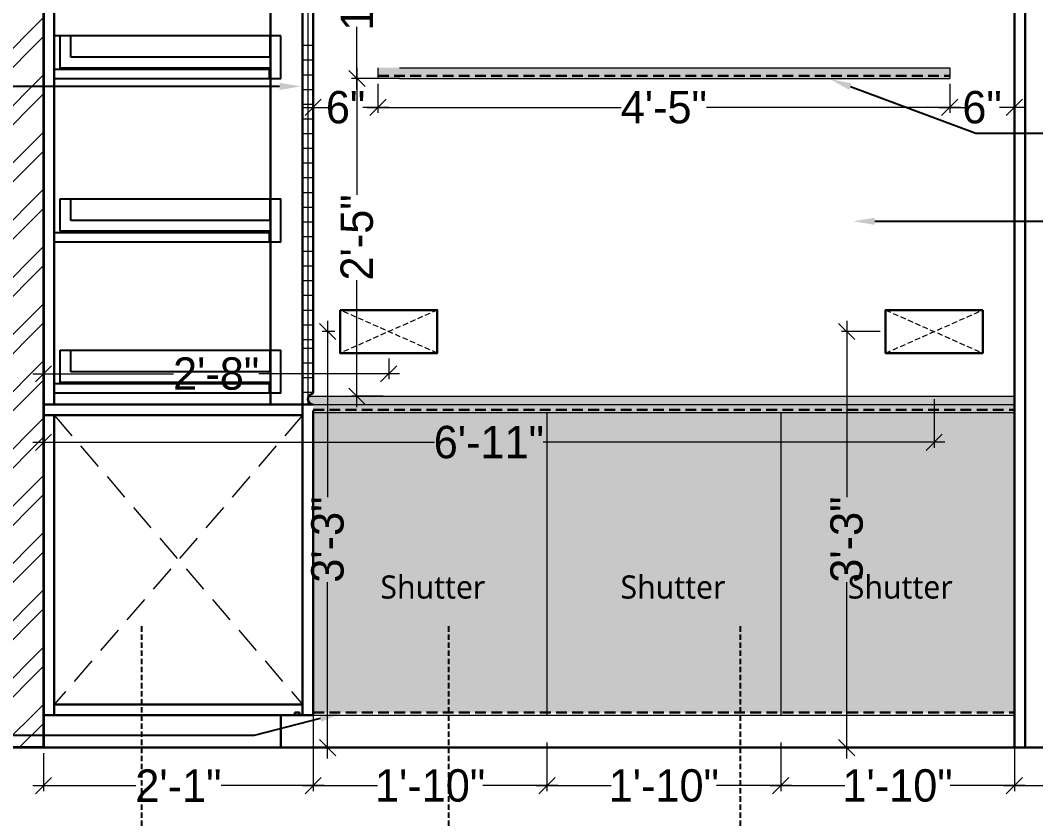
# Model space of a CAD drawing. Header units: millimetres. Extents: x 56222 to 3066687, y -650199 to -121287.
# Drawn here: x 141071.8 to 141165.9, y -185319.9 to -185245.9 of the extents above; entities that cross this region are included whole.
import ezdxf
from ezdxf import colors
from ezdxf.entities.mleader import LeaderData, LeaderLine
from ezdxf.math import Vec2, Vec3

# ---------------------------------------------------------------- set-up
doc = ezdxf.new("R2010")
doc.units = ezdxf.units.MM
doc.header["$MEASUREMENT"] = 0
doc.header["$PDMODE"] = 35
for name, pattern in [('00 . GROUND FLOOR$0$DASHED', [0.75, 0.5, -0.25]), ('DASHED', [0.75, 0.5, -0.25]), ('DASHED2', [0.375, 0.25, -0.125]), ('DASHEDX2', [1.5, 1, -0.5])]:
    doc.linetypes.add(name, pattern=pattern)
doc.layers.get('Defpoints').update_dxf_attribs({"color": 220})
doc.layers.add('AR HATCH-7', color=7, linetype='Continuous')
for name, color, linetype, lineweight in [('el', 7, 'Continuous', 20), ('ELEC-wires', 1, 'DASHED2', 13), ('FURNITURE', 32, 'Continuous', 9), ('furniture dimensions', 1, 'DASHED', 0), ('FURNITURE-1', 252, 'Continuous', 13), ('Labelling', 1, 'Continuous', 25), ('SECTION ( SLAB PLine )', 104, 'Continuous', 30), ('Text', 7, 'Continuous', 15), ('wall', 7, 'Continuous', 30)]:
    doc.layers.add(name, color=color, linetype=linetype, lineweight=lineweight)
doc.layers.add('hatch', color=250, linetype='Continuous', lineweight=9, transparency=0.5)
doc.styles.add('century g', font='GOTHIC.TTF')
doc.styles.get("Standard").update_dxf_attribs({"font": 'arial.ttf', "height": 6})
doc.styles.add('style4', font='ARIALN.TTF')
doc.dimstyles.new('Archana', dxfattribs={"dimtxt": 2, "dimasz": 0.75, "dimexe": 0.5, "dimexo": 0.5, "dimgap": 0, "dimtad": 0, "dimzin": 0, "dimdsep": 46, "dimlunit": 4, "dimtxsty": 'century g', "dimblk": 'OBLIQUE', "dimcen": 0, "dimdle": 1, "dimclrd": 256, "dimclre": 256, "dimclrt": 256, "dimadec": 0, "dimazin": 0, "dimtfac": 1, "dimtofl": 0, "dimtmove": 1, "dimatfit": 3, "dimfxl": 1, "dimfxlon": 1, "dimtolj": 1, "dimtzin": 0, "dimlwd": -1, "dimlwe": -1, "dimarcsym": 0})

# ---------------------------------------------------------------- blocks, each defined once
blk = doc.blocks.new('_Oblique')
at = {"layer": 'wall', "color": 0, "lineweight": -2}
blk.add_line((-0.5, -0.5), (0.5, 0.5), dxfattribs=at)
blk = doc.blocks.new('*D272')
at = {"layer": 'Defpoints', "color": 0, "linetype": 'Continuous', "lineweight": 30, "transparency": 16777216}
for p in [(141098.923, -185310.264), (141073.923, -185313.264), (141098.923, -185316.787)]:
    blk.add_point(p, dxfattribs=at)
at = {"layer": 'furniture dimensions', "color": 5, "linetype": 'Continuous', "transparency": 16777216}
for p, q in [((141098.923, -185312.787), (141098.923, -185317.287)), ((141072.923, -185316.787), (141082.467, -185316.787)), ((141099.923, -185316.787), (141090.378, -185316.787))]:
    blk.add_line(p, q, dxfattribs=at)
at = {"layer": 'furniture dimensions', "color": 5, "linetype": 'ByBlock', "transparency": 16777216}
blk.add_line((141073.923, -185313.764), (141073.923, -185317.287), dxfattribs=at)
at = {"layer": 'furniture dimensions', "color": 5, "linetype": 'Continuous', "transparency": 16777216, "xscale": 1.5, "yscale": 1.5, "zscale": 1.5, "rotation": 180}
blk.add_blockref('_Oblique', (141073.923, -185316.787), dxfattribs=at)
at = {"layer": 'furniture dimensions', "color": 5, "linetype": 'Continuous', "transparency": 16777216, "xscale": 1.5, "yscale": 1.5, "zscale": 1.5}
blk.add_blockref('_Oblique', (141098.923, -185316.787), dxfattribs=at)
at = {"layer": 'furniture dimensions', "linetype": 'Continuous', "lineweight": 0, "transparency": 16777216, "insert": (141086.423, -185316.787), "char_height": 3, "attachment_point": 5, "style": 'century g'}
blk.add_mtext('\\A1;2\'-1"', dxfattribs=at)
blk = doc.blocks.new('*D273')
at = {"layer": 'Defpoints', "color": 0, "linetype": 'Continuous', "lineweight": 30, "transparency": 16777216}
for p in [(141120.589, -185310.264), (141098.923, -185313.264), (141120.589, -185316.787)]:
    blk.add_point(p, dxfattribs=at)
at = {"layer": 'furniture dimensions', "color": 5, "linetype": 'Continuous', "transparency": 16777216}
for p, q in [((141120.589, -185312.787), (141120.589, -185317.287)), ((141097.923, -185316.787), (141104.877, -185316.787)), ((141121.589, -185316.787), (141114.634, -185316.787))]:
    blk.add_line(p, q, dxfattribs=at)
at = {"layer": 'furniture dimensions', "color": 5, "linetype": 'ByBlock', "transparency": 16777216}
blk.add_line((141098.923, -185313.764), (141098.923, -185317.287), dxfattribs=at)
at = {"layer": 'furniture dimensions', "color": 5, "linetype": 'Continuous', "transparency": 16777216, "xscale": 1.5, "yscale": 1.5, "zscale": 1.5, "rotation": 180}
blk.add_blockref('_Oblique', (141098.923, -185316.787), dxfattribs=at)
at = {"layer": 'furniture dimensions', "color": 5, "linetype": 'Continuous', "transparency": 16777216, "xscale": 1.5, "yscale": 1.5, "zscale": 1.5}
blk.add_blockref('_Oblique', (141120.589, -185316.787), dxfattribs=at)
at = {"layer": 'furniture dimensions', "linetype": 'Continuous', "lineweight": 0, "transparency": 16777216, "insert": (141109.756, -185316.787), "char_height": 3, "attachment_point": 5, "style": 'century g'}
blk.add_mtext('\\A1;1\'-10"', dxfattribs=at)
blk = doc.blocks.new('*D274')
at = {"layer": 'Defpoints', "color": 0, "linetype": 'Continuous', "lineweight": 30, "transparency": 16777216}
for p in [(141120.589, -185310.264), (141142.255, -185310.264), (141142.255, -185316.787)]:
    blk.add_point(p, dxfattribs=at)
at = {"layer": 'furniture dimensions', "color": 5, "linetype": 'ByBlock', "transparency": 16777216}
blk.add_line((141120.589, -185312.787), (141120.589, -185317.287), dxfattribs=at)
at = {"layer": 'furniture dimensions', "color": 5, "linetype": 'Continuous', "transparency": 16777216}
for p, q in [((141142.255, -185312.787), (141142.255, -185317.287)), ((141119.589, -185316.787), (141126.544, -185316.787)), ((141143.255, -185316.787), (141136.3, -185316.787))]:
    blk.add_line(p, q, dxfattribs=at)
at = {"layer": 'furniture dimensions', "color": 5, "linetype": 'Continuous', "transparency": 16777216, "xscale": 1.5, "yscale": 1.5, "zscale": 1.5, "rotation": 180}
blk.add_blockref('_Oblique', (141120.589, -185316.787), dxfattribs=at)
at = {"layer": 'furniture dimensions', "color": 5, "linetype": 'Continuous', "transparency": 16777216, "xscale": 1.5, "yscale": 1.5, "zscale": 1.5}
blk.add_blockref('_Oblique', (141142.255, -185316.787), dxfattribs=at)
at = {"layer": 'furniture dimensions', "linetype": 'Continuous', "lineweight": 0, "transparency": 16777216, "insert": (141131.422, -185316.787), "char_height": 3, "attachment_point": 5, "style": 'century g'}
blk.add_mtext('\\A1;1\'-10"', dxfattribs=at)
blk = doc.blocks.new('*D275')
at = {"layer": 'Defpoints', "color": 0, "linetype": 'Continuous', "lineweight": 30, "transparency": 16777216}
for p in [(141142.255, -185310.264), (141163.921, -185310.264), (141163.921, -185316.787)]:
    blk.add_point(p, dxfattribs=at)
at = {"layer": 'furniture dimensions', "color": 5, "linetype": 'ByBlock', "transparency": 16777216}
blk.add_line((141142.255, -185312.787), (141142.255, -185317.287), dxfattribs=at)
at = {"layer": 'furniture dimensions', "color": 5, "linetype": 'Continuous', "transparency": 16777216}
for p, q in [((141163.921, -185312.787), (141163.921, -185317.287)), ((141141.255, -185316.787), (141148.21, -185316.787)), ((141164.921, -185316.787), (141157.966, -185316.787))]:
    blk.add_line(p, q, dxfattribs=at)
at = {"layer": 'furniture dimensions', "color": 5, "linetype": 'Continuous', "transparency": 16777216, "xscale": 1.5, "yscale": 1.5, "zscale": 1.5, "rotation": 180}
blk.add_blockref('_Oblique', (141142.255, -185316.787), dxfattribs=at)
at = {"layer": 'furniture dimensions', "color": 5, "linetype": 'Continuous', "transparency": 16777216, "xscale": 1.5, "yscale": 1.5, "zscale": 1.5}
blk.add_blockref('_Oblique', (141163.921, -185316.787), dxfattribs=at)
at = {"layer": 'furniture dimensions', "linetype": 'Continuous', "lineweight": 0, "transparency": 16777216, "insert": (141153.088, -185316.787), "char_height": 3, "attachment_point": 5, "style": 'century g'}
blk.add_mtext('\\A1;1\'-10"', dxfattribs=at)
blk = doc.blocks.new('*D276')
at = {"layer": 'Defpoints', "color": 0, "linetype": 'Continuous', "lineweight": 30, "transparency": 16777216}
for p in [(141163.921, -185310.264), (141202.923, -185310.264), (141202.923, -185316.787)]:
    blk.add_point(p, dxfattribs=at)
at = {"layer": 'furniture dimensions', "color": 5, "linetype": 'ByBlock', "transparency": 16777216}
blk.add_line((141163.921, -185312.787), (141163.921, -185317.287), dxfattribs=at)
at = {"layer": 'furniture dimensions', "color": 5, "linetype": 'Continuous', "transparency": 16777216}
for p, q in [((141202.923, -185312.787), (141202.923, -185317.287)), ((141162.921, -185316.787), (141179.478, -185316.787)), ((141203.923, -185316.787), (141187.366, -185316.787))]:
    blk.add_line(p, q, dxfattribs=at)
at = {"layer": 'furniture dimensions', "color": 5, "linetype": 'Continuous', "transparency": 16777216, "xscale": 1.5, "yscale": 1.5, "zscale": 1.5, "rotation": 180}
blk.add_blockref('_Oblique', (141163.921, -185316.787), dxfattribs=at)
at = {"layer": 'furniture dimensions', "color": 5, "linetype": 'Continuous', "transparency": 16777216, "xscale": 1.5, "yscale": 1.5, "zscale": 1.5}
blk.add_blockref('_Oblique', (141202.923, -185316.787), dxfattribs=at)
at = {"layer": 'furniture dimensions', "linetype": 'Continuous', "lineweight": 0, "transparency": 16777216, "insert": (141183.422, -185316.787), "char_height": 3, "attachment_point": 5, "style": 'century g'}
blk.add_mtext('\\A1;3\'-3"', dxfattribs=at)
blk = doc.blocks.new('*D277')
at = {"layer": 'Defpoints', "color": 0, "linetype": 'Continuous', "lineweight": 30, "transparency": 16777216}
for p in [(141060.011, -185281.459), (141074.923, -185281.459), (141073.923, -185313.264)]:
    blk.add_point(p, dxfattribs=at)
at = {"layer": 'furniture dimensions', "color": 5, "linetype": 'Continuous', "transparency": 16777216}
for p, q in [((141060.011, -185280.459), (141060.011, -185293.406)), ((141064.011, -185281.459), (141059.511, -185281.459)), ((141060.011, -185314.264), (141060.011, -185301.317))]:
    blk.add_line(p, q, dxfattribs=at)
at = {"layer": 'furniture dimensions', "color": 5, "linetype": 'ByBlock', "transparency": 16777216}
blk.add_line((141064.011, -185313.264), (141059.511, -185313.264), dxfattribs=at)
at = {"layer": 'furniture dimensions', "color": 5, "linetype": 'Continuous', "transparency": 16777216, "xscale": 1.5, "yscale": 1.5, "zscale": 1.5}
for p, rotation in [((141060.011, -185281.459), 90), ((141060.011, -185313.264), 270)]:
    blk.add_blockref('_Oblique', p, dxfattribs=dict(at, rotation=rotation))
at = {"layer": 'furniture dimensions', "linetype": 'Continuous', "lineweight": 0, "transparency": 16777216, "insert": (141060.011, -185297.362), "char_height": 3, "attachment_point": 5, "rotation": 90, "style": 'century g'}
blk.add_mtext('\\A1;2\'-8"', dxfattribs=at)
blk = doc.blocks.new('*D278')
at = {"layer": 'Defpoints', "color": 0, "linetype": 'Continuous', "lineweight": 30, "transparency": 16777216}
for p in [(141060.011, -185239.393), (141074.923, -185239.393), (141074.923, -185281.459)]:
    blk.add_point(p, dxfattribs=at)
at = {"layer": 'furniture dimensions', "color": 5, "linetype": 'Continuous', "transparency": 16777216}
for p, q in [((141060.011, -185238.393), (141060.011, -185256.482)), ((141064.011, -185239.393), (141059.511, -185239.393)), ((141060.011, -185282.459), (141060.011, -185264.37))]:
    blk.add_line(p, q, dxfattribs=at)
at = {"layer": 'furniture dimensions', "color": 5, "linetype": 'ByBlock', "transparency": 16777216}
blk.add_line((141064.011, -185281.459), (141059.511, -185281.459), dxfattribs=at)
at = {"layer": 'furniture dimensions', "color": 5, "linetype": 'Continuous', "transparency": 16777216, "xscale": 1.5, "yscale": 1.5, "zscale": 1.5}
for p, rotation in [((141060.011, -185239.393), 90), ((141060.011, -185281.459), 270)]:
    blk.add_blockref('_Oblique', p, dxfattribs=dict(at, rotation=rotation))
at = {"layer": 'furniture dimensions', "linetype": 'Continuous', "lineweight": 0, "transparency": 16777216, "insert": (141060.011, -185260.426), "char_height": 3, "attachment_point": 5, "rotation": 90, "style": 'century g'}
blk.add_mtext('\\A1;3\'-6"', dxfattribs=at)
blk = doc.blocks.new('*D280')
at = {"layer": 'Defpoints', "color": 0, "linetype": 'Continuous', "lineweight": 30, "transparency": 16777216}
for p in [(141102.973, -185251.264), (141107.945, -185251.264), (141105.906, -185280.709)]:
    blk.add_point(p, dxfattribs=at)
at = {"layer": 'furniture dimensions', "color": 5, "linetype": 'Continuous', "transparency": 16777216}
for p, q in [((141102.973, -185250.264), (141102.973, -185262.031)), ((141106.973, -185251.264), (141102.473, -185251.264)), ((141102.973, -185281.709), (141102.973, -185269.942))]:
    blk.add_line(p, q, dxfattribs=at)
at = {"layer": 'furniture dimensions', "color": 5, "linetype": 'ByBlock', "transparency": 16777216}
blk.add_line((141105.406, -185280.709), (141102.473, -185280.709), dxfattribs=at)
at = {"layer": 'furniture dimensions', "color": 5, "linetype": 'Continuous', "transparency": 16777216, "xscale": 1.5, "yscale": 1.5, "zscale": 1.5}
for p, rotation in [((141102.973, -185251.264), 90), ((141102.973, -185280.709), 270)]:
    blk.add_blockref('_Oblique', p, dxfattribs=dict(at, rotation=rotation))
at = {"layer": 'furniture dimensions', "linetype": 'Continuous', "lineweight": 0, "transparency": 16777216, "insert": (141102.973, -185265.987), "char_height": 3, "attachment_point": 5, "rotation": 90, "style": 'century g'}
blk.add_mtext('\\A1;2\'-5"', dxfattribs=at)
blk = doc.blocks.new('*D271')
at = {"layer": 'Defpoints', "color": 0, "linetype": 'Continuous', "lineweight": 30, "transparency": 16777216}
for p in [(141102.973, -185239.393), (141107.945, -185239.393), (141107.945, -185251.264)]:
    blk.add_point(p, dxfattribs=at)
at = {"layer": 'furniture dimensions', "color": 5, "linetype": 'Continuous', "transparency": 16777216}
for p, q in [((141102.973, -185238.393), (141102.973, -185244.186)), ((141106.973, -185239.393), (141102.473, -185239.393)), ((141102.973, -185252.264), (141102.973, -185246.472))]:
    blk.add_line(p, q, dxfattribs=at)
at = {"layer": 'furniture dimensions', "color": 5, "linetype": 'ByBlock', "transparency": 16777216}
blk.add_line((141106.973, -185251.264), (141102.473, -185251.264), dxfattribs=at)
at = {"layer": 'furniture dimensions', "color": 5, "linetype": 'Continuous', "transparency": 16777216, "xscale": 1.5, "yscale": 1.5, "zscale": 1.5}
for p, rotation in [((141102.973, -185239.393), 90), ((141102.973, -185251.264), 270)]:
    blk.add_blockref('_Oblique', p, dxfattribs=dict(at, rotation=rotation))
at = {"layer": 'furniture dimensions', "linetype": 'Continuous', "lineweight": 0, "transparency": 16777216, "insert": (141102.973, -185245.329), "char_height": 3, "attachment_point": 5, "rotation": 90, "style": 'century g'}
blk.add_mtext("\\A1;1'", dxfattribs=at)
blk = doc.blocks.new('*D427')
at = {"layer": 'Defpoints', "color": 0, "linetype": 'Continuous', "lineweight": 30, "transparency": 16777216}
for p in [(141098.923, -185251.264), (141104.923, -185251.264), (141098.923, -185253.935)]:
    blk.add_point(p, dxfattribs=at)
at = {"layer": 'furniture dimensions', "color": 5, "linetype": 'Continuous', "transparency": 16777216}
for p, q in [((141098.923, -185251.764), (141098.923, -185254.435)), ((141097.923, -185253.935), (141100.309, -185253.935)), ((141105.923, -185253.935), (141103.536, -185253.935))]:
    blk.add_line(p, q, dxfattribs=at)
at = {"layer": 'furniture dimensions', "color": 5, "linetype": 'ByBlock', "transparency": 16777216}
blk.add_line((141104.923, -185251.764), (141104.923, -185254.435), dxfattribs=at)
at = {"layer": 'furniture dimensions', "color": 5, "linetype": 'Continuous', "transparency": 16777216, "xscale": 1.5, "yscale": 1.5, "zscale": 1.5, "rotation": 180}
blk.add_blockref('_Oblique', (141098.923, -185253.935), dxfattribs=at)
at = {"layer": 'furniture dimensions', "color": 5, "linetype": 'Continuous', "transparency": 16777216, "xscale": 1.5, "yscale": 1.5, "zscale": 1.5}
blk.add_blockref('_Oblique', (141104.923, -185253.935), dxfattribs=at)
at = {"layer": 'furniture dimensions', "linetype": 'Continuous', "lineweight": 0, "transparency": 16777216, "insert": (141101.923, -185253.935), "char_height": 3, "attachment_point": 5, "style": 'century g'}
blk.add_mtext('\\A1;6"', dxfattribs=at)
blk = doc.blocks.new('*D428')
at = {"layer": 'Defpoints', "color": 0, "linetype": 'Continuous', "lineweight": 30, "transparency": 16777216}
for p in [(141104.923, -185251.264), (141157.921, -185251.264), (141157.921, -185253.935)]:
    blk.add_point(p, dxfattribs=at)
at = {"layer": 'furniture dimensions', "color": 5, "linetype": 'ByBlock', "transparency": 16777216}
blk.add_line((141104.923, -185251.764), (141104.923, -185254.435), dxfattribs=at)
at = {"layer": 'furniture dimensions', "color": 5, "linetype": 'Continuous', "transparency": 16777216}
for p, q in [((141157.921, -185251.764), (141157.921, -185254.435)), ((141103.923, -185253.935), (141127.457, -185253.935)), ((141158.921, -185253.935), (141135.387, -185253.935))]:
    blk.add_line(p, q, dxfattribs=at)
at = {"layer": 'furniture dimensions', "color": 5, "linetype": 'Continuous', "transparency": 16777216, "xscale": 1.5, "yscale": 1.5, "zscale": 1.5, "rotation": 180}
blk.add_blockref('_Oblique', (141104.923, -185253.935), dxfattribs=at)
at = {"layer": 'furniture dimensions', "color": 5, "linetype": 'Continuous', "transparency": 16777216, "xscale": 1.5, "yscale": 1.5, "zscale": 1.5}
blk.add_blockref('_Oblique', (141157.921, -185253.935), dxfattribs=at)
at = {"layer": 'furniture dimensions', "linetype": 'Continuous', "lineweight": 0, "transparency": 16777216, "insert": (141131.422, -185253.935), "char_height": 3, "attachment_point": 5, "style": 'century g'}
blk.add_mtext('\\A1;4\'-5"', dxfattribs=at)
blk = doc.blocks.new('*D429')
at = {"layer": 'Defpoints', "color": 0, "linetype": 'Continuous', "lineweight": 30, "transparency": 16777216}
for p in [(141157.921, -185251.264), (141163.921, -185251.264), (141163.921, -185253.935)]:
    blk.add_point(p, dxfattribs=at)
at = {"layer": 'furniture dimensions', "color": 5, "linetype": 'ByBlock', "transparency": 16777216}
blk.add_line((141157.921, -185251.764), (141157.921, -185254.435), dxfattribs=at)
at = {"layer": 'furniture dimensions', "color": 5, "linetype": 'Continuous', "transparency": 16777216}
for p, q in [((141163.921, -185251.764), (141163.921, -185254.435)), ((141156.921, -185253.935), (141159.308, -185253.935)), ((141164.921, -185253.935), (141162.534, -185253.935))]:
    blk.add_line(p, q, dxfattribs=at)
at = {"layer": 'furniture dimensions', "color": 5, "linetype": 'Continuous', "transparency": 16777216, "xscale": 1.5, "yscale": 1.5, "zscale": 1.5, "rotation": 180}
blk.add_blockref('_Oblique', (141157.921, -185253.935), dxfattribs=at)
at = {"layer": 'furniture dimensions', "color": 5, "linetype": 'Continuous', "transparency": 16777216, "xscale": 1.5, "yscale": 1.5, "zscale": 1.5}
blk.add_blockref('_Oblique', (141163.921, -185253.935), dxfattribs=at)
at = {"layer": 'furniture dimensions', "linetype": 'Continuous', "lineweight": 0, "transparency": 16777216, "insert": (141160.921, -185253.935), "char_height": 3, "attachment_point": 5, "style": 'century g'}
blk.add_mtext('\\A1;6"', dxfattribs=at)
blk = doc.blocks.new('6616')
at = {"color": 242, "linetype": 'DASHED', "true_color": 0xcd2027}
for p, q in [((386784.791, -36915.771), (386775.784, -36911.784)), ((386784.791, -36911.784), (386775.784, -36915.771))]:
    blk.add_line(p, q, dxfattribs=at)
at = {"layer": 'ELEC-wires', "color": 5, "linetype": 'ByBlock', "lineweight": 30, "ltscale": 4}
blk.add_lwpolyline([(386775.784, -36911.784), (386784.791, -36911.784), (386784.791, -36915.771), (386775.784, -36915.771)], close=True, dxfattribs=at)
blk = doc.blocks.new('*D505')
at = {"layer": 'Defpoints', "color": 0, "linetype": 'Continuous', "lineweight": 30, "transparency": 16777216}
for p in [(141073.923, -185269.3, 0.129), (141105.923, -185276.702), (141105.923, -185278.619)]:
    blk.add_point(p, dxfattribs=at)
at = {"layer": 'furniture dimensions', "color": 5, "linetype": 'ByBlock', "transparency": 16777216}
blk.add_line((141073.923, -185274.619), (141073.923, -185279.119), dxfattribs=at)
at = {"layer": 'furniture dimensions', "color": 5, "linetype": 'Continuous', "transparency": 16777216}
for p, q in [((141105.923, -185277.202), (141105.923, -185279.119)), ((141072.923, -185278.619), (141085.967, -185278.619)), ((141106.923, -185278.619), (141093.878, -185278.619))]:
    blk.add_line(p, q, dxfattribs=at)
at = {"layer": 'furniture dimensions', "color": 5, "linetype": 'Continuous', "transparency": 16777216, "xscale": 1.5, "yscale": 1.5, "zscale": 1.5, "rotation": 180}
blk.add_blockref('_Oblique', (141073.923, -185278.619), dxfattribs=at)
at = {"layer": 'furniture dimensions', "color": 5, "linetype": 'Continuous', "transparency": 16777216, "xscale": 1.5, "yscale": 1.5, "zscale": 1.5}
blk.add_blockref('_Oblique', (141105.923, -185278.619), dxfattribs=at)
at = {"layer": 'furniture dimensions', "linetype": 'Continuous', "lineweight": 0, "transparency": 16777216, "insert": (141089.923, -185278.619), "char_height": 3, "attachment_point": 5, "style": 'century g'}
blk.add_mtext('\\A1;2\'-8"', dxfattribs=at)
blk = doc.blocks.new('*D506')
at = {"layer": 'Defpoints', "color": 0, "linetype": 'Continuous', "lineweight": 30, "transparency": 16777216}
for p in [(141100.256, -185274.709), (141101.419, -185274.709), (141107.98, -185313.264, 0.129)]:
    blk.add_point(p, dxfattribs=at)
at = {"layer": 'furniture dimensions', "color": 5, "linetype": 'Continuous', "transparency": 16777216}
for p, q in [((141100.256, -185273.709), (141100.256, -185290.042)), ((141100.919, -185274.709), (141099.756, -185274.709)), ((141100.256, -185314.264), (141100.256, -185297.931))]:
    blk.add_line(p, q, dxfattribs=at)
at = {"layer": 'furniture dimensions', "color": 5, "linetype": 'ByBlock', "transparency": 16777216}
blk.add_line((141104.256, -185313.264), (141099.756, -185313.264), dxfattribs=at)
at = {"layer": 'furniture dimensions', "color": 5, "linetype": 'Continuous', "transparency": 16777216, "xscale": 1.5, "yscale": 1.5, "zscale": 1.5}
for p, rotation in [((141100.256, -185274.709), 90), ((141100.256, -185313.264), 270)]:
    blk.add_blockref('_Oblique', p, dxfattribs=dict(at, rotation=rotation))
at = {"layer": 'furniture dimensions', "linetype": 'Continuous', "lineweight": 0, "transparency": 16777216, "insert": (141100.256, -185293.987), "char_height": 3, "attachment_point": 5, "rotation": 90, "style": 'century g'}
blk.add_mtext('\\A1;3\'-3"', dxfattribs=at)
blk = doc.blocks.new('*D727')
at = {"layer": 'Defpoints', "color": 0, "linetype": 'Continuous', "lineweight": 30, "transparency": 16777216}
for p in [(141156.485, -185276.702), (141073.923, -185279.119), (141073.923, -185284.969)]:
    blk.add_point(p, dxfattribs=at)
at = {"layer": 'furniture dimensions', "color": 5, "linetype": 'Continuous', "transparency": 16777216}
for p, q in [((141073.923, -185280.969), (141073.923, -185285.469)), ((141072.923, -185284.969), (141110.169, -185284.969)), ((141157.485, -185284.969), (141120.238, -185284.969))]:
    blk.add_line(p, q, dxfattribs=at)
at = {"layer": 'furniture dimensions', "color": 5, "linetype": 'ByBlock', "transparency": 16777216}
blk.add_line((141156.485, -185280.969), (141156.485, -185285.469), dxfattribs=at)
at = {"layer": 'furniture dimensions', "color": 5, "linetype": 'Continuous', "transparency": 16777216, "xscale": 1.5, "yscale": 1.5, "zscale": 1.5, "rotation": 180}
blk.add_blockref('_Oblique', (141073.923, -185284.969), dxfattribs=at)
at = {"layer": 'furniture dimensions', "color": 5, "linetype": 'Continuous', "transparency": 16777216, "xscale": 1.5, "yscale": 1.5, "zscale": 1.5}
blk.add_blockref('_Oblique', (141156.485, -185284.969), dxfattribs=at)
at = {"layer": 'furniture dimensions', "linetype": 'Continuous', "lineweight": 0, "transparency": 16777216, "insert": (141115.204, -185284.969), "char_height": 3, "attachment_point": 5, "style": 'century g'}
blk.add_mtext('\\A1;6\'-11"', dxfattribs=at)
blk = doc.blocks.new('*D728')
at = {"layer": 'Defpoints', "color": 0, "linetype": 'Continuous', "lineweight": 30, "transparency": 16777216}
for p in [(141151.981, -185274.709), (141148.378, -185313.264), (141151.981, -185313.264, 0.129)]:
    blk.add_point(p, dxfattribs=at)
at = {"layer": 'furniture dimensions', "color": 5, "linetype": 'Continuous', "transparency": 16777216}
for p, q in [((141148.378, -185273.709), (141148.378, -185290.042)), ((141148.378, -185314.264), (141148.378, -185297.931)), ((141151.482, -185313.264), (141147.878, -185313.264))]:
    blk.add_line(p, q, dxfattribs=at)
at = {"layer": 'furniture dimensions', "color": 5, "linetype": 'ByBlock', "transparency": 16777216}
blk.add_line((141151.481, -185274.709), (141147.878, -185274.709), dxfattribs=at)
at = {"layer": 'furniture dimensions', "color": 5, "linetype": 'Continuous', "transparency": 16777216, "xscale": 1.5, "yscale": 1.5, "zscale": 1.5}
for p, rotation in [((141148.378, -185274.709), 90), ((141148.378, -185313.264), 270)]:
    blk.add_blockref('_Oblique', p, dxfattribs=dict(at, rotation=rotation))
at = {"layer": 'furniture dimensions', "linetype": 'Continuous', "lineweight": 0, "transparency": 16777216, "insert": (141148.378, -185293.987), "char_height": 3, "attachment_point": 5, "rotation": 90, "style": 'century g'}
blk.add_mtext('\\A1;3\'-3"', dxfattribs=at)

msp = doc.modelspace()

# ---------------------------------------------------------------- hatches: boundary and pattern name
at = {"lineweight": 30, "transparency": 33554574}
h = msp.add_hatch(color=34, dxfattribs=at)
h.dxf.hatch_style = 1
h.paths.add_polyline_path([(141157.921, -185250.264), (141151.921, -185250.264), (141151.921, -185251.264), (141157.921, -185251.264)])
h.paths.add_polyline_path([(141151.921, -185250.264), (141112.923, -185250.264), (141112.923, -185251.264), (141151.921, -185251.264)])
h.paths.add_polyline_path([(141112.923, -185250.264), (141104.923, -185250.264), (141104.923, -185251.264), (141112.923, -185251.264)])
at = {"layer": 'AR HATCH-7', "lineweight": 18, "true_color": 0x939598, "transparency": 33554687}
h = msp.add_hatch(dxfattribs=at)
h.set_pattern_fill('ANSI32', color=252, scale=10)
h.set_pattern_definition([(45, (1971.2683, -1101.4743), (-2.65165043, 2.65165043), []), (45, (1973.036, -1101.4743), (-2.65165043, 2.65165043), [])])
h.paths.add_polyline_path([(141073.923, -185189.264), (141064.923, -185189.264), (141064.923, -185313.264), (141073.923, -185313.264)])
at = {"layer": 'FURNITURE', "lineweight": 30, "true_color": 0x636466, "transparency": 33554687}
h = msp.add_hatch(color=251, dxfattribs=at)
h.dxf.hatch_style = 1
h.paths.add_polyline_path([(141163.921, -185280.709), (141098.486, -185280.709, 0.101826), (141098.423, -185280.9), (141098.423, -185281.018, 0.38211), (141098.923, -185281.459), (141163.921, -185281.459)])
at = {"layer": 'FURNITURE', "lineweight": 30, "true_color": 0x939598, "transparency": 33554687}
h = msp.add_hatch(color=252, dxfattribs=at)
h.dxf.hatch_style = 1
h.paths.add_polyline_path([(141163.921, -185281.459), (141098.923, -185281.459), (141098.923, -185282.209), (141163.921, -185282.209)])
at = {"layer": 'FURNITURE', "lineweight": 30, "true_color": 0xc8a668, "transparency": 33554559}
h = msp.add_hatch(color=43, dxfattribs=at)
h.dxf.hatch_style = 1
h.paths.add_polyline_path([(141163.921, -185282.209), (141142.255, -185282.209), (141142.255, -185310.014), (141163.921, -185310.014)])
h.paths.add_polyline_path([(141142.255, -185282.209), (141120.589, -185282.209), (141120.589, -185310.014), (141142.255, -185310.014)])
h.paths.add_polyline_path([(141120.589, -185282.209), (141098.923, -185282.209), (141098.923, -185310.014), (141120.589, -185310.014)])
h.paths.add_polyline_path([(141147.834, -185300.828), (141158.682, -185300.828)], flags=16)
h.paths.add_polyline_path([(141126.765, -185300.828), (141137.613, -185300.828)], flags=16)
h.paths.add_polyline_path([(141104.509, -185300.828), (141115.357, -185300.828)], flags=16)

# ---------------------------------------------------------------- linework, layer by layer
at = {"layer": 'FURNITURE', "lineweight": 30}
for p, q in [((141073.923, -185310.264, 0.129), (141073.923, -185205.264, 0.129)), ((141074.923, -185281.459, 0.129), (141074.923, -185207.264, 0.129)), ((141097.923, -185207.264, 0.129), (141097.923, -185310.264, 0.129)), ((141098.923, -185239.393, 0.129), (141098.923, -185280.367, 0.129)), ((141073.923, -185281.459, 0.129), (141098.923, -185281.459, 0.129)), ((141098.923, -185282.014, 0.129), (141098.923, -185310.264, 0.129)), ((141073.923, -185282.459, 0.129), (141097.923, -185282.459, 0.129)), ((141074.923, -185310.264, 0.129), (141074.923, -185282.459, 0.129)), ((141074.923, -185309.264, 0.129), (141097.923, -185309.264, 0.129)), ((141073.923, -185310.264, 0.129), (141097.923, -185310.264, 0.129)), ((141095.923, -185310.264, 0.129), (141095.923, -185313.264, 0.129)), ((141095.923, -185310.264, 0.129), (141098.923, -185310.264, 0.129)), ((141097.208, -185309.997, 0.129), (141097.641, -185309.997, 0.129)), ((141097.208, -185309.997, 0.129), (141097.208, -185310.264, 0.129)), ((141097.641, -185309.997, 0.129), (141097.641, -185310.264, 0.129))]:
    msp.add_line(p, q, dxfattribs=at)
at = {"layer": 'FURNITURE', "color": 3, "lineweight": 30}
msp.add_line((141094.952, -185239.393, 0.129), (141094.952, -185281.459, 0.129), dxfattribs=at)
at = {"layer": 'FURNITURE', "lineweight": 0}
for p, q in [((141098.423, -185239.393, 0.129), (141098.423, -185281.459, 0.129)), ((141098.923, -185248.209, 0.129), (141097.923, -185248.209, 0.129)), ((141098.923, -185249.572, 0.129), (141097.923, -185249.572, 0.129)), ((141104.923, -185250.264, 0.129), (141104.923, -185251.264, 0.129)), ((141106.923, -185250.264, 0.129), (141157.921, -185250.264, 0.129)), ((141157.921, -185250.264, 0.129), (141157.921, -185251.264, 0.129)), ((141098.923, -185250.935, 0.129), (141097.923, -185250.935, 0.129)), ((141106.923, -185251.264, 0.129), (141157.921, -185251.264, 0.129)), ((141098.923, -185252.298, 0.129), (141097.923, -185252.298, 0.129)), ((141098.923, -185253.661, 0.129), (141097.923, -185253.661, 0.129)), ((141098.923, -185255.024, 0.129), (141097.923, -185255.024, 0.129)), ((141098.923, -185256.387, 0.129), (141097.923, -185256.387, 0.129)), ((141098.923, -185257.75, 0.129), (141097.923, -185257.75, 0.129)), ((141098.923, -185259.113, 0.129), (141097.923, -185259.113, 0.129)), ((141098.923, -185260.476, 0.129), (141097.923, -185260.476, 0.129)), ((141098.923, -185261.839, 0.129), (141097.923, -185261.839, 0.129)), ((141098.923, -185263.203, 0.129), (141097.923, -185263.203, 0.129)), ((141098.923, -185264.566, 0.129), (141097.923, -185264.566, 0.129)), ((141098.923, -185265.929, 0.129), (141097.923, -185265.929, 0.129)), ((141098.923, -185267.292, 0.129), (141097.923, -185267.292, 0.129)), ((141098.923, -185268.655, 0.129), (141097.923, -185268.655, 0.129)), ((141098.923, -185270.018, 0.129), (141097.923, -185270.018, 0.129)), ((141098.923, -185271.381, 0.129), (141097.923, -185271.381, 0.129)), ((141098.923, -185272.744, 0.129), (141097.923, -185272.744, 0.129)), ((141098.923, -185274.107, 0.129), (141097.923, -185274.107, 0.129)), ((141098.923, -185274.107, 0.129), (141097.923, -185274.107, 0.129)), ((141098.923, -185275.47, 0.129), (141097.923, -185275.47, 0.129)), ((141098.923, -185276.278, 0.129), (141097.923, -185276.278, 0.129)), ((141098.923, -185277.641, 0.129), (141097.923, -185277.641, 0.129)), ((141098.923, -185279.004, 0.129), (141097.923, -185279.004, 0.129)), ((141098.923, -185280.367, 0.129), (141097.923, -185280.367, 0.129)), ((141098.486, -185280.709, 0.129), (141163.921, -185280.709, 0.129)), ((141098.923, -185281.459, 0.129), (141163.921, -185281.459, 0.129)), ((141098.923, -185282.209, 0.129), (141163.921, -185282.209, 0.129)), ((141120.589, -185282.209, 0.129), (141120.589, -185310.264, 0.129)), ((141120.589, -185282.209, 0.129), (141120.589, -185310.264, 0.129)), ((141142.255, -185282.209, 0.129), (141142.255, -185310.264, 0.129)), ((141073.923, -185310.264, 0.129), (141163.921, -185310.264, 0.129)), ((141098.923, -185310.264, 0.129), (141098.923, -185313.264, 0.129)), ((141098.923, -185313.264, 0.129), (141073.923, -185313.264, 0.129))]:
    msp.add_line(p, q, dxfattribs=at)
at = {"layer": 'FURNITURE', "color": 3, "linetype": 'DASHEDX2', "lineweight": 30}
for p, q in [((141104.923, -185251.014, 0.129), (141157.921, -185251.014, 0.129)), ((141098.923, -185281.959, 0.129), (141163.921, -185281.959, 0.129)), ((141098.935, -185310.014, 0.129), (141163.921, -185310.014, 0.129))]:
    msp.add_line(p, q, dxfattribs=at)
at = {"layer": 'FURNITURE', "lineweight": 0, "elevation": 0.129}
msp.add_lwpolyline([(141163.921, -185206.264), (141202.923, -185206.264), (141202.923, -185313.264), (141163.921, -185313.264)], close=True, dxfattribs=at)
at = {"layer": 'FURNITURE', "lineweight": 30, "elevation": 0.129}
msp.add_lwpolyline([(141163.921, -185206.264), (141202.923, -185206.264), (141202.923, -185313.264), (141163.921, -185313.264)], close=True, dxfattribs=at)
for points in [[(141163.921, -185313.264), (141163.921, -185217.264)], [(141164.921, -185313.264), (141164.921, -185224.66)]]:
    msp.add_lwpolyline(points, dxfattribs=at)
at = {"layer": 'FURNITURE', "color": 3, "lineweight": 30, "elevation": 0.129}
msp.add_lwpolyline([(141097.22, -185310.014), (141097.625, -185310.014), (141097.625, -185310.264), (141097.22, -185310.264)], close=True, dxfattribs=at)
at = {"layer": 'FURNITURE', "lineweight": 30}
for centre, radius, start, end in [((141098.919, -185280.959, 0.129), 0.5, 99.25541, 270.40163), ((141098.823, -185280.367, 0.129), 0.1, 279.25541, 0)]:
    msp.add_arc(centre, radius, start, end, dxfattribs=at)
at = {"layer": 'furniture dimensions', "lineweight": 0}
for p, q in [((141098.923, -185313.264, 0.129), (141202.923, -185313.264, 0.129)), ((141100.923, -185313.264, 0.129), (141163.921, -185313.264, 0.129))]:
    msp.add_line(p, q, dxfattribs=at)
at = {"layer": 'FURNITURE-1', "linetype": 'ByBlock', "lineweight": 25}
for p, q in [((141074.923, -185247.264, 0.129), (141095.923, -185247.264, 0.129)), ((141075.465, -185250.292, 0.129), (141075.465, -185247.292, 0.129)), ((141076.465, -185249.292, 0.129), (141076.465, -185247.292, 0.129)), ((141094.923, -185249.292, 0.129), (141094.923, -185247.292, 0.129)), ((141095.923, -185251.292, 0.129), (141095.923, -185247.292, 0.129)), ((141094.923, -185249.292, 0.129), (141076.465, -185249.292, 0.129)), ((141094.923, -185250.292, 0.129), (141075.465, -185250.292, 0.129)), ((141094.923, -185250.292, 0.129), (141094.923, -185251.292, 0.129)), ((141094.828, -185250.423, 0.129), (141074.923, -185250.423, 0.129)), ((141094.828, -185251.292, 0.129), (141074.923, -185251.292, 0.129)), ((141094.828, -185250.423, 0.129), (141094.828, -185251.292, 0.129)), ((141095.923, -185251.292, 0.129), (141094.923, -185251.292, 0.129)), ((141075.465, -185262.417, 0.129), (141095.923, -185262.417, 0.129)), ((141075.465, -185265.417, 0.129), (141075.465, -185262.417, 0.129)), ((141076.465, -185264.417, 0.129), (141076.465, -185262.417, 0.129)), ((141094.923, -185264.417, 0.129), (141094.923, -185262.417, 0.129)), ((141095.923, -185266.417, 0.129), (141095.923, -185262.417, 0.129)), ((141094.923, -185264.417, 0.129), (141076.465, -185264.417, 0.129)), ((141094.923, -185265.417, 0.129), (141075.465, -185265.417, 0.129)), ((141094.923, -185265.417, 0.129), (141094.923, -185266.417, 0.129)), ((141094.828, -185265.547, 0.129), (141074.923, -185265.547, 0.129)), ((141094.828, -185265.547, 0.129), (141094.828, -185266.417, 0.129)), ((141094.828, -185266.417, 0.129), (141074.923, -185266.417, 0.129)), ((141095.923, -185266.417, 0.129), (141094.923, -185266.417, 0.129)), ((141075.465, -185276.428, 0.129), (141095.923, -185276.428, 0.129)), ((141075.465, -185279.428, 0.129), (141075.465, -185276.428, 0.129)), ((141076.465, -185278.428, 0.129), (141076.465, -185276.428, 0.129)), ((141094.923, -185278.428, 0.129), (141094.923, -185276.428, 0.129)), ((141095.923, -185280.428, 0.129), (141095.923, -185276.428, 0.129)), ((141094.923, -185278.428, 0.129), (141076.465, -185278.428, 0.129)), ((141094.923, -185279.428, 0.129), (141075.465, -185279.428, 0.129)), ((141094.923, -185279.428, 0.129), (141094.923, -185280.428, 0.129)), ((141094.828, -185279.559, 0.129), (141074.923, -185279.559, 0.129)), ((141094.828, -185280.428, 0.129), (141074.923, -185280.428, 0.129)), ((141094.828, -185279.559, 0.129), (141094.828, -185280.428, 0.129)), ((141095.923, -185280.428, 0.129), (141094.923, -185280.428, 0.129))]:
    msp.add_line(p, q, dxfattribs=at)
at = {"layer": 'FURNITURE-1', "color": 252, "linetype": '00 . GROUND FLOOR$0$DASHED', "lineweight": 25, "true_color": 0x939598, "elevation": 0.129}
for points in [[(141090.879, -185325.022), (141083.035, -185325.022), (141083.035, -185301.925)], [(141119.335, -185325.022), (141111.491, -185325.022), (141111.491, -185301.925)], [(141146.369, -185325.022), (141138.525, -185325.022), (141138.525, -185301.925)]]:
    msp.add_lwpolyline(points, dxfattribs=at)
at = {"layer": 'hatch', "lineweight": 35, "transparency": 33554687, "elevation": 0.129}
msp.add_lwpolyline([(141064.923, -185189.264), (141073.923, -185189.264), (141073.923, -185313.264), (141064.923, -185313.264)], close=True, dxfattribs=at)
at = {"layer": 'Labelling', "color": 251, "linetype": 'DASHED2', "lineweight": 0, "ltscale": 10, "true_color": 0x636466}
for p, q in [((141074.923, -185282.459, 0.129), (141097.923, -185309.264, 0.129)), ((141097.923, -185282.459, 0.129), (141074.923, -185309.264, 0.129))]:
    msp.add_line(p, q, dxfattribs=at)
at = {"layer": 'SECTION ( SLAB PLine )', "color": 1}
msp.add_line((141057.628, -185313.264, 0.129), (141214.45, -185313.264, 0.129), dxfattribs=at)

# ---------------------------------------------------------------- block references
at = {"layer": 'el', "color": 1, "transparency": 33554687}
msp.add_blockref('6616', (-245674.365, -148360.932), dxfattribs=at)
at = {"layer": 'el', "color": 1, "transparency": 33554687, "xscale": -1}
msp.add_blockref('6616', (527936.772, -148360.932), dxfattribs=at)

# ---------------------------------------------------------------- texts
at = {"layer": 'Text', "ltscale": 20, "char_height": 2.14365, "width": 19.10275, "attachment_point": 1}
for insert in [(141100.464, -185297.307, 0.129), (141122.721, -185297.307, 0.129), (141143.79, -185297.307, 0.129)]:
    msp.add_mtext('\\pxqc;{\\fMalgun Gothic|b0|i0|c0|p34;\\C1;Shutter}', dxfattribs=dict(at, insert=insert))

# ---------------------------------------------------------------- dimensions: what is measured, and where the dimension line sits
at = {"layer": 'furniture dimensions', "color": 5, "linetype": 'Continuous', "lineweight": 0}
for base, p1, p2, angle, picture, middle in [((141060.011, -185239.393, 0.129), (141074.923, -185281.459, 0.129), (141074.923, -185239.393, 0.129), 90, '*D278', (141060.011, -185260.426, 0.129)), ((141102.973, -185239.393, 0.129), (141107.945, -185251.264, 0.129), (141107.945, -185239.393, 0.129), 90, '*D271', (141102.973, -185245.329, 0.129)), ((141102.973, -185251.264, 0.129), (141105.906, -185280.709, 0.129), (141107.945, -185251.264, 0.129), 90, '*D280', (141102.973, -185265.987, 0.129)), ((141100.256, -185274.709), (141107.98, -185313.264, 0.129), (141101.419, -185274.709), 90, '*D506', (141100.256, -185293.987)), ((141148.378, -185313.264), (141151.981, -185274.709), (141151.981, -185313.264, 0.129), 90, '*D728', (141148.378, -185293.987)), ((141073.923, -185284.969), (141156.485, -185276.702), (141073.923, -185279.119), 180, '*D727', (141115.204, -185284.969)), ((141060.011, -185281.459, 0.129), (141073.923, -185313.264, 0.129), (141074.923, -185281.459, 0.129), 90, '*D277', (141060.011, -185297.362, 0.129))]:
    dim = msp.add_linear_dim(base=base, p1=p1, p2=p2, angle=angle, dimstyle='Archana', override={"dimtxt": 3, "dimasz": 1.5, "dimdec": 0, "dimclrd": 5, "dimclre": 5, "dimfxl": 4}, dxfattribs=at)
    dim.commit()
    dim.dimension.update_dxf_attribs({"geometry": picture, "text_midpoint": middle})
for base, p1, p2, picture, middle in [((141098.923, -185253.935, 0.129), (141104.923, -185251.264, 0.129), (141098.923, -185251.264, 0.129), '*D427', (141101.923, -185253.935, 0.129)), ((141157.921, -185253.935, 0.129), (141104.923, -185251.264, 0.129), (141157.921, -185251.264, 0.129), '*D428', (141131.422, -185253.935, 0.129)), ((141163.921, -185253.935, 0.129), (141157.921, -185251.264, 0.129), (141163.921, -185251.264, 0.129), '*D429', (141160.921, -185253.935, 0.129)), ((141105.923, -185278.619), (141073.923, -185269.3, 0.129), (141105.923, -185276.702), '*D505', (141089.923, -185278.619)), ((141098.923, -185316.787, 0.129), (141073.923, -185313.264, 0.129), (141098.923, -185310.264, 0.129), '*D272', (141086.423, -185316.787, 0.129)), ((141120.589, -185316.787, 0.129), (141098.923, -185313.264, 0.129), (141120.589, -185310.264, 0.129), '*D273', (141109.756, -185316.787, 0.129)), ((141142.255, -185316.787, 0.129), (141120.589, -185310.264, 0.129), (141142.255, -185310.264, 0.129), '*D274', (141131.422, -185316.787, 0.129)), ((141163.921, -185316.787, 0.129), (141142.255, -185310.264, 0.129), (141163.921, -185310.264, 0.129), '*D275', (141153.088, -185316.787, 0.129)), ((141202.923, -185316.787, 0.129), (141163.921, -185310.264, 0.129), (141202.923, -185310.264, 0.129), '*D276', (141183.422, -185316.787, 0.129))]:
    dim = msp.add_linear_dim(base=base, p1=p1, p2=p2, dimstyle='Archana', override={"dimtxt": 3, "dimasz": 1.5, "dimdec": 0, "dimclrd": 5, "dimclre": 5, "dimfxl": 4}, dxfattribs=at)
    dim.commit()
    dim.dimension.update_dxf_attribs({"geometry": picture, "text_midpoint": middle})

# ---------------------------------------------------------------- leaders
at = {"layer": 'Text', "color": 1, "lineweight": 0, "ltscale": 20}
ml = msp.add_multileader_mtext('Standard', dxfattribs=at)
ml.set_content('', color=1, style='style4')
ml.set_leader_properties()
ml.build(insert=Vec2(0, 0))
ml.multileader.update_dxf_attribs({"dogleg_length": 2.169, "arrow_head_size": 2})
ctx = ml.context
ctx.base_point, ctx.char_height, ctx.arrow_head_size, ctx.landing_gap_size, ctx.plane_origin = Vec3(141048.027, -185251.988), 3, 2, 0.4, Vec3(141097.805, -185251.988)
notes = []
notes.append((ctx, [(0, (1, 1, 0), (141050.995, -185251.988), (-1, 0), 2.169, [(0, [(141097.805, -185251.988)], 0, [])])]))
ctx.mtext.insert = Vec3(141048.427, -185250.488)
ml = msp.add_multileader_mtext('Standard', dxfattribs=at)
ml.set_content('Shelf', color=1, style='style4')
ml.set_leader_properties()
ml.build(insert=Vec2(0, 0))
ml.multileader.update_dxf_attribs({"dogleg_length": 2.025, "arrow_head_size": 2})
ctx = ml.context
ctx.base_point, ctx.char_height, ctx.arrow_head_size, ctx.landing_gap_size, ctx.plane_origin = Vec3(141215.559, -185256.324, 0.129), 3, 2, 0.4, Vec3(141148.013, -185253.834, 0.129)
notes.append((ctx, [(0, (1, 1, 0), (141160.337, -185256.324, 0.129), (1, 0), 55.222, [(0, [(141146.855, -185251.318, 0.129)], 0, [])])]))
ctx.mtext.insert = Vec3(141215.959, -185254.798, 0.129)
ml = msp.add_multileader_mtext('Standard', dxfattribs=at)
ml.set_content('Stone', color=1, style='style4')
ml.set_leader_properties()
ml.build(insert=Vec2(0, 0))
ml.multileader.update_dxf_attribs({"dogleg_length": 2.025, "arrow_head_size": 2})
ctx = ml.context
ctx.base_point, ctx.char_height, ctx.arrow_head_size, ctx.landing_gap_size, ctx.plane_origin = Vec3(141216.012, -185264.491, 0.129), 3, 2, 0.4, Vec3(141148.977, -185264.491, 0.129)
notes.append((ctx, [(0, (1, 1, 0), (141213.988, -185264.491, 0.129), (1, 0), 2.025, [(0, [(141148.977, -185264.491, 0.129)], 0, [])])]))
ctx.mtext.insert, ctx.mtext.width = Vec3(141216.412, -185262.966, 0.129), 11.41678
ml = msp.add_multileader_mtext('Standard', dxfattribs=at)
ml.set_content('', color=1, style='style4')
ml.set_leader_properties()
ml.build(insert=Vec2(0, 0))
ml.multileader.update_dxf_attribs({"dogleg_length": 2.169, "arrow_head_size": 2})
ctx = ml.context
ctx.base_point, ctx.char_height, ctx.arrow_head_size, ctx.landing_gap_size, ctx.plane_origin = Vec3(141050.185, -185312.145), 3, 2, 0.4, Vec3(141101.62, -185311.122)
notes.append((ctx, [(0, (1, 1, 0), (141093.441, -185312.145), (-1, 0), 42.456, [(0, [(141101.517, -185310.061)], 0, [])])]))
ctx.mtext.insert = Vec3(141050.585, -185310.645)
for ctx, leaders in notes:
    for number, flags, end, landing, length, lines in leaders:
        leader = LeaderData()
        leader.index, (leader.has_last_leader_line, leader.has_dogleg_vector, leader.attachment_direction) = number, flags
        leader.last_leader_point, leader.dogleg_vector, leader.dogleg_length = Vec3(end), Vec3(landing), length
        for number, points, colour, breaks in lines:
            line = LeaderLine()
            line.index, line.vertices, line.color, line.breaks = number, Vec3.list(points), colors.encode_raw_color(colour), breaks
            leader.lines.append(line)
        ctx.leaders.append(leader)

doc.saveas('drawing.dxf')
